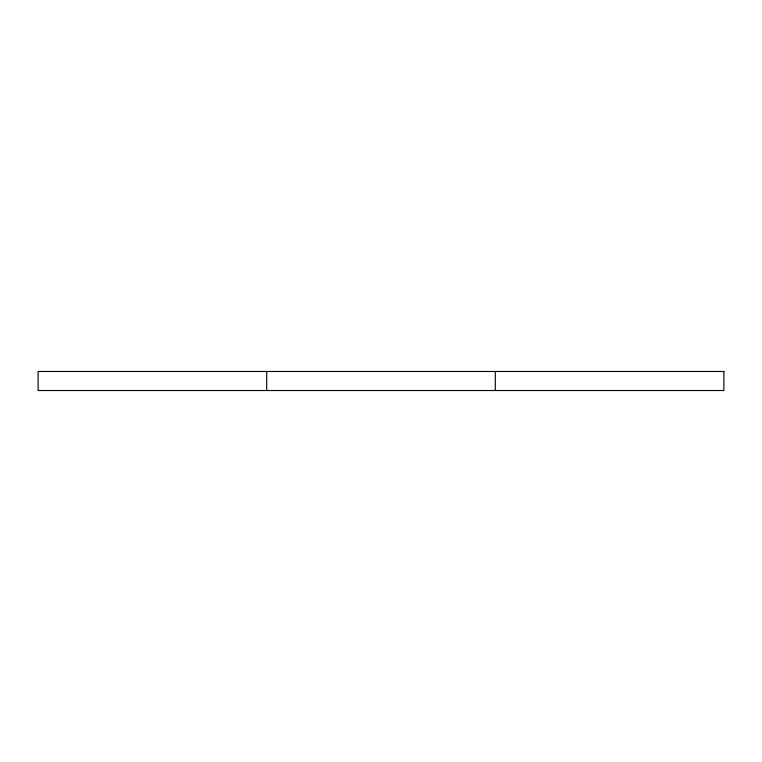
<?xml version="1.0" encoding="UTF-8"?>
<svg xmlns="http://www.w3.org/2000/svg" width="762" height="762" viewBox="0 0 762 762"><rect width="100%" height="100%" fill="white"/><g stroke="black" fill="none" stroke-linecap="round" stroke-linejoin="round"><path stroke-width="1.14" d="M495.3 371.475L495.3 390.525M266.7 371.475L266.7 390.525M723.9 371.475L38.1 371.475L38.1 390.525L723.9 390.525L723.9 371.475"/></g></svg>
